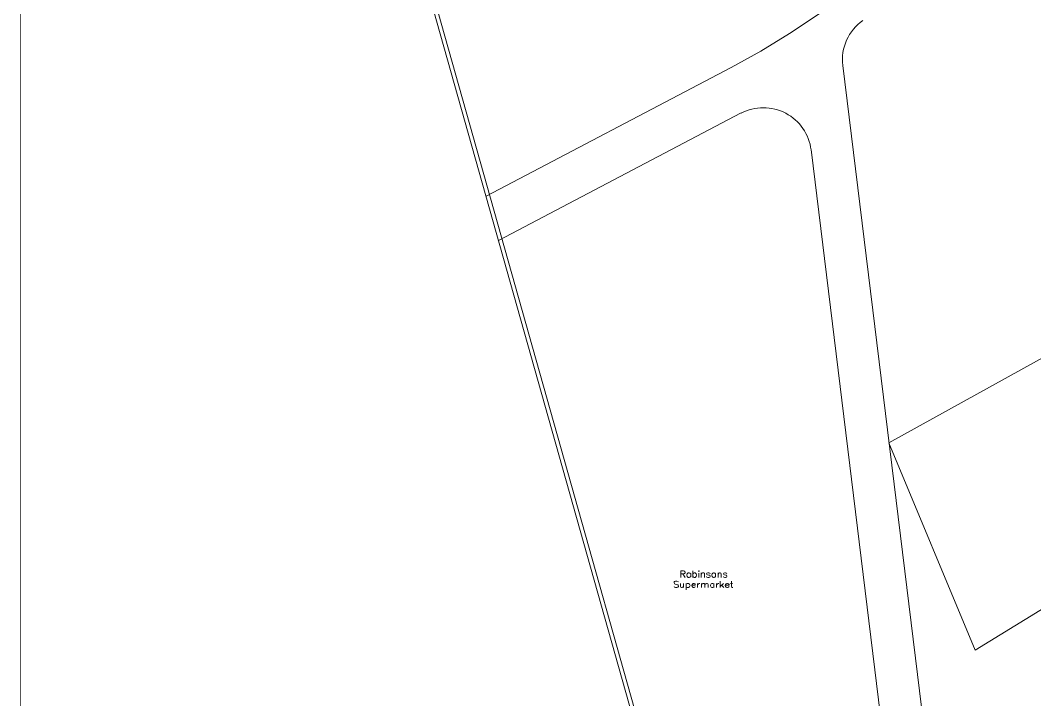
# Model space of a CAD drawing. Header units: millimetres. Extents: x 3.6 to 37.8, y 0.6 to 28.7.
# Drawn here: x 3.56 to 15.58, y 8.65 to 16.7 of the extents above; entities that cross this region are included whole.
import ezdxf

# ---------------------------------------------------------------- set-up
doc = ezdxf.new("R2010")
doc.units = ezdxf.units.MM
for name, color, linetype in [('PDF_Batangas$Geomap$BOUNDARY-NODE', 3, 'Continuous'), ('PDF_Batangas$Geomap$NAME-LANDMARK', 7, 'Continuous'), ('PDF_FRAME-TB', 7, 'Continuous')]:
    doc.layers.add(name, color=color, linetype=linetype)
doc.layers.add('PDF_Batangas$Geomap$LOTS', color=254, linetype='Continuous', true_color=0xdcdcdc)
doc.layers.add('PDF_Batangas$Geomap$ROAD', color=8, linetype='Continuous', true_color=0x808080)

msp = doc.modelspace()

# ---------------------------------------------------------------- linework, layer by layer
at = {"layer": 'PDF_Batangas$Geomap$BOUNDARY-NODE', "lineweight": 0}
msp.add_lwpolyline([(12.506, 2.638), (8.472, 16.951), (11.864, 19.394), (11.831, 19.445)], dxfattribs=at)
at = {"layer": 'PDF_Batangas$Geomap$LOTS', "lineweight": 0}
msp.add_lwpolyline([(21.373, 13.221), (14.877, 9.235), (13.855, 11.691), (18.025, 14.001), (18.317, 13.375), (19.543, 14.092), (20.739, 15.006)], dxfattribs=at)
at = {"layer": 'PDF_Batangas$Geomap$NAME-LANDMARK', "lineweight": 0}
for points in [[(11.391, 10.098), (11.391, 10.177), (11.424, 10.177), (11.432, 10.173), (11.437, 10.169), (11.441, 10.16), (11.441, 10.152), (11.432, 10.144), (11.424, 10.139), (11.391, 10.139)], [(11.441, 10.098), (11.416, 10.139)], [(11.532, 10.098), (11.532, 10.177)], [(11.532, 10.139), (11.541, 10.148), (11.549, 10.152), (11.562, 10.152), (11.574, 10.139), (11.578, 10.127), (11.578, 10.123), (11.574, 10.11), (11.562, 10.098), (11.549, 10.098), (11.541, 10.102), (11.532, 10.11)], [(11.603, 10.098), (11.603, 10.148)], [(11.633, 10.098), (11.633, 10.152)], [(11.633, 10.135), (11.641, 10.148), (11.649, 10.152), (11.662, 10.152), (11.67, 10.148), (11.67, 10.098)], [(11.695, 10.11), (11.699, 10.102), (11.712, 10.098), (11.724, 10.098), (11.733, 10.102), (11.737, 10.11), (11.737, 10.114), (11.733, 10.123), (11.724, 10.123), (11.708, 10.127), (11.699, 10.131), (11.695, 10.139), (11.699, 10.148), (11.712, 10.152), (11.724, 10.152), (11.733, 10.148), (11.737, 10.139)], [(11.833, 10.098), (11.833, 10.152)], [(11.833, 10.135), (11.841, 10.148), (11.849, 10.152), (11.858, 10.152), (11.866, 10.148), (11.87, 10.135), (11.87, 10.098)], [(11.895, 10.11), (11.899, 10.102), (11.912, 10.098), (11.92, 10.098), (11.933, 10.102), (11.937, 10.11), (11.937, 10.114), (11.933, 10.123), (11.924, 10.123), (11.908, 10.127), (11.899, 10.131), (11.895, 10.139), (11.899, 10.148), (11.912, 10.152), (11.92, 10.152), (11.933, 10.148), (11.937, 10.139)], [(11.311, 9.989), (11.316, 9.981), (11.328, 9.977), (11.345, 9.977), (11.353, 9.981), (11.361, 9.989), (11.361, 9.998), (11.357, 10.006), (11.353, 10.01), (11.345, 10.014), (11.324, 10.018), (11.316, 10.023), (11.316, 10.027), (11.311, 10.035), (11.311, 10.044), (11.316, 10.048), (11.328, 10.052), (11.345, 10.052), (11.361, 10.044)], [(11.424, 9.989), (11.416, 9.981), (11.407, 9.977), (11.399, 9.977), (11.391, 9.981), (11.386, 9.989), (11.386, 10.027)], [(11.424, 9.977), (11.424, 10.027)], [(11.453, 9.952), (11.453, 10.027)], [(11.562, 9.989), (11.557, 9.981), (11.549, 9.977), (11.537, 9.977), (11.524, 9.989), (11.52, 9.998), (11.52, 10.006), (11.524, 10.014), (11.537, 10.027), (11.549, 10.027), (11.557, 10.023), (11.562, 10.018), (11.562, 10.006), (11.52, 10.006)], [(11.587, 9.977), (11.587, 10.027)], [(11.587, 10.006), (11.591, 10.014), (11.599, 10.023), (11.607, 10.027), (11.616, 10.027)], [(11.637, 9.977), (11.637, 10.027)], [(11.637, 10.014), (11.645, 10.023), (11.653, 10.027), (11.666, 10.027), (11.67, 10.023), (11.674, 10.014), (11.674, 9.977)], [(11.674, 10.014), (11.687, 10.023), (11.695, 10.027), (11.703, 10.027), (11.712, 10.023), (11.716, 10.014), (11.716, 9.977)], [(11.783, 9.989), (11.778, 9.981), (11.77, 9.977), (11.758, 9.977), (11.749, 9.981), (11.741, 9.998), (11.741, 10.006), (11.749, 10.023), (11.758, 10.027), (11.77, 10.027), (11.778, 10.023), (11.783, 10.014)], [(11.783, 9.977), (11.783, 10.027)], [(11.812, 9.977), (11.812, 10.027)], [(11.812, 10.006), (11.816, 10.014), (11.824, 10.023), (11.833, 10.027), (11.841, 10.027)], [(11.858, 9.977), (11.858, 10.052)], [(11.858, 9.989), (11.895, 10.027)], [(11.899, 9.977), (11.874, 10.006)], [(11.962, 9.989), (11.954, 9.981), (11.945, 9.977), (11.937, 9.977), (11.929, 9.981), (11.92, 9.989), (11.916, 9.998), (11.916, 10.006), (11.92, 10.014), (11.929, 10.023), (11.937, 10.027), (11.945, 10.027), (11.954, 10.023), (11.962, 10.014), (11.962, 10.006), (11.916, 10.006)], [(12.004, 10.027), (11.979, 10.027)], [(12.008, 9.977), (11.999, 9.977), (11.995, 9.981), (11.991, 9.989), (11.991, 10.052)]]:
    msp.add_lwpolyline(points, dxfattribs=at)
for points in [[(11.478, 10.152), (11.491, 10.152), (11.499, 10.148), (11.507, 10.139), (11.507, 10.11), (11.499, 10.102), (11.491, 10.098), (11.478, 10.098), (11.466, 10.11), (11.462, 10.123), (11.462, 10.127), (11.466, 10.139)], [(11.599, 10.173), (11.603, 10.177), (11.607, 10.173), (11.603, 10.169)], [(11.778, 10.152), (11.787, 10.152), (11.795, 10.148), (11.803, 10.139), (11.803, 10.11), (11.795, 10.102), (11.787, 10.098), (11.778, 10.098), (11.77, 10.102), (11.762, 10.11), (11.758, 10.123), (11.758, 10.127), (11.762, 10.139), (11.77, 10.148)]]:
    msp.add_lwpolyline(points, close=True, dxfattribs=at)
msp.add_arc((11.475, 10.002), 0.0248, 210.288, 149.712, dxfattribs=at)
at = {"layer": 'PDF_Batangas$Geomap$ROAD', "lineweight": 0}
for points in [[(9.083, 14.615), (11.987, 16.14), (12.337, 16.336), (12.679, 16.544), (13.017, 16.769), (18.55, 20.647)], [(12.104, 15.602), (9.23, 14.09)], [(13.963, 6.774), (12.933, 15.168)]]:
    msp.add_lwpolyline(points, dxfattribs=at)
msp.add_lwpolyline([(14.447, 6.883), (13.309, 16.165, -0.277202), (13.548, 16.699)], format="xyb", dxfattribs=at)
msp.add_arc((12.369, 15.095), 0.569, 7.0038, 117.735, dxfattribs=at)
at = {"layer": 'PDF_FRAME-TB', "lineweight": 0, "const_width": 0.00834}
msp.add_lwpolyline([(37.765, 0.599), (37.765, 28.699), (3.568, 28.699), (3.568, 0.599)], close=True, dxfattribs=at)
at = {"layer": 'PDF_FRAME-TB', "color": 254, "lineweight": 0, "true_color": 0xdcdcdc}
msp.add_lwpolyline([(32.077, 12.049), (27.686, 10.736), (25.777, 14.351), (23.658, 11.169), (22.949, 11.657), (26.807, 17.257), (30.889, 23.166), (28.42, 27.874), (16.528, 23.875), (11.833, 19.446), (8.418, 16.978), (12.475, 2.567), (14.722, 2.571), (14.889, 2.775), (20.76, 3.451), (22.916, 5.982), (29.542, 7.533), (33.42, 8.768)], close=True, dxfattribs=at)

doc.saveas('drawing.dxf')
